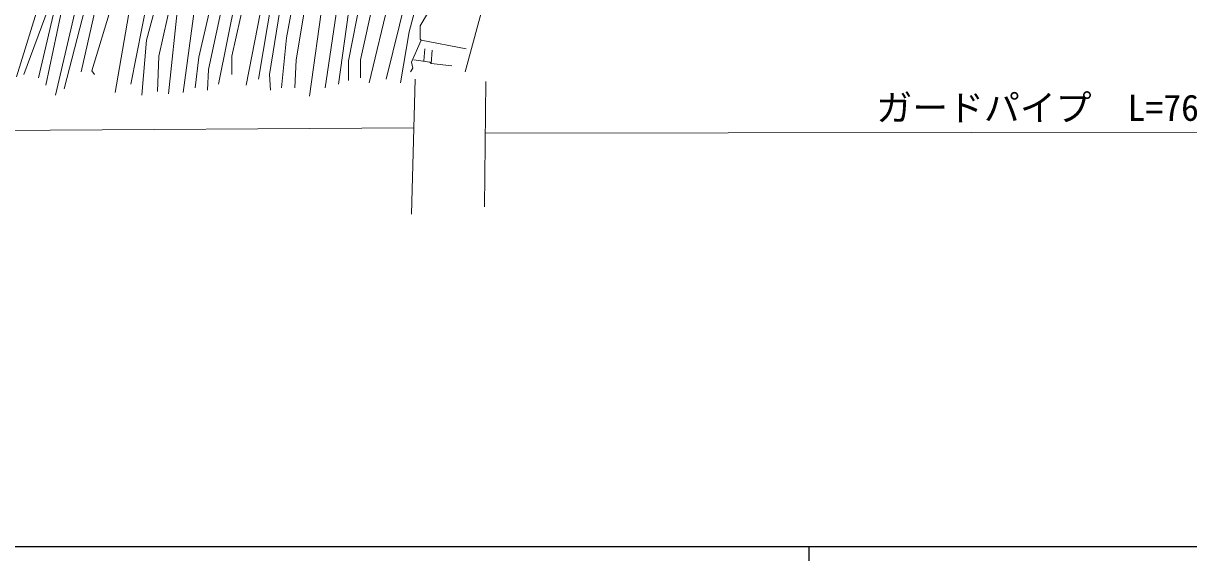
# Model space of a CAD drawing. Units: millimetres, scale not verified. Extents: x 40000 to 680000, y 20000 to 380000.
# Drawn here: x 113268 to 194463, y 204000 to 241442 of the extents above; entities that cross this region are included whole.
import ezdxf
from ezdxf.enums import TextEntityAlignment as Align

# ---------------------------------------------------------------- set-up
doc = ezdxf.new("R2010")
doc.units = ezdxf.units.MM
doc.header["$LTSCALE"] = 1000
for name, color, linetype, lineweight in [('M-BGD', 7, 'Continuous', 13), ('M-STR-HTXT', 7, 'Continuous', 13), ('M-TTL-BAND', 7, 'Continuous', 25)]:
    doc.layers.add(name, color=color, linetype=linetype, lineweight=lineweight)
doc.styles.add('ＭＳ ゴシック', font='')
doc.styles.get('ＭＳ ゴシック').set_extended_font_data('MS Gothic')

msp = doc.modelspace()

# ---------------------------------------------------------------- linework, layer by layer
at = {"layer": 'M-BGD'}
for p, q in [((119491, 259729), (114326, 237631)), ((120338, 257020), (115512, 236446)), ((134138, 254141), (131598, 240425)), ((143706, 254141), (140150, 240849)), ((120338, 253295), (116104, 236869)), ((130667, 251940), (127788, 239155)), ((134477, 251940), (132276, 238901)), ((142097, 251940), (138541, 237547)), ((132022, 251686), (129651, 237547)), ((129566, 250501), (126857, 237208)), ((114834, 237123), (117544, 249908)), ((124317, 249654), (121862, 240256)), ((128635, 249654), (126180, 238224)), ((138033, 249485), (135916, 238817)), ((124910, 248977), (122708, 239155)), ((131090, 249061), (128804, 237123)), ((136001, 248553), (134308, 236954)), ((115935, 247876), (112802, 237716)), ((119660, 248384), (117290, 238055)), ((121692, 248299), (119660, 236615)), ((146838, 248384), (144044, 238055)), ((134731, 247199), (133207, 236361)), ((138626, 247283), (136763, 238901)), ((139726, 247114), (137356, 237293)), ((122624, 246606), (120761, 237208)), ((127026, 245675), (125502, 239071)), ((136424, 245759), (135239, 237208)), ((131514, 244574), (130413, 237885)), ((124063, 242881), (123386, 236531)), ((125248, 242796), (124402, 236615)), ((115004, 242457), (113310, 237885)), ((119406, 242627), (118052, 238139)), ((141420, 242119), (140912, 241272)), ((140912, 241272), (140912, 240341)), ((131598, 240425), (131260, 236954)), ((140150, 240849), (139557, 237293)), ((140912, 240341), (140996, 240256)), ((121862, 240256), (121523, 236446)), ((140996, 240256), (140319, 238732)), ((140996, 240256), (144129, 239663)), ((141250, 239663), (141166, 238817)), ((141758, 239579), (141674, 238647)), ((122708, 239155), (122624, 236700)), ((125502, 239071), (125248, 236954)), ((127788, 239155), (127788, 237885)), ((132276, 238901), (132191, 236954)), ((135916, 238817), (135916, 237462)), ((136763, 238901), (136763, 237631)), ((140319, 238732), (140404, 238309)), ((140488, 238901), (141589, 238732)), ((141589, 238732), (141674, 238647)), ((118052, 238139), (118221, 237885)), ((126180, 238224), (126095, 236785)), ((140404, 238309), (140234, 238055)), ((141674, 238647), (143113, 238478)), ((130413, 237885), (130498, 236785))]:
    msp.add_line(p, q, dxfattribs=at)
at = {"layer": 'M-STR-HTXT'}
for p, q in [((140573, 237547), (140319, 228149)), ((145484, 237377), (145399, 228657)), ((140488, 234160), (59172, 233652)), ((220414, 233906), (145449, 233779))]:
    msp.add_line(p, q, dxfattribs=at)
at = {"layer": 'M-TTL-BAND'}
for p, q in [((40000, 205000), (579000, 205000)), ((168000, 205000), (168000, 204000))]:
    msp.add_line(p, q, dxfattribs=at)

# ---------------------------------------------------------------- texts
at = {"layer": 'M-STR-HTXT', "style": 'ＭＳ ゴシック'}
msp.add_text('ガードパイプ  L=76.0', height=1833, dxfattribs=at).set_placement((172698, 234094), align=Align.BOTTOM_LEFT)

doc.saveas('drawing.dxf')
